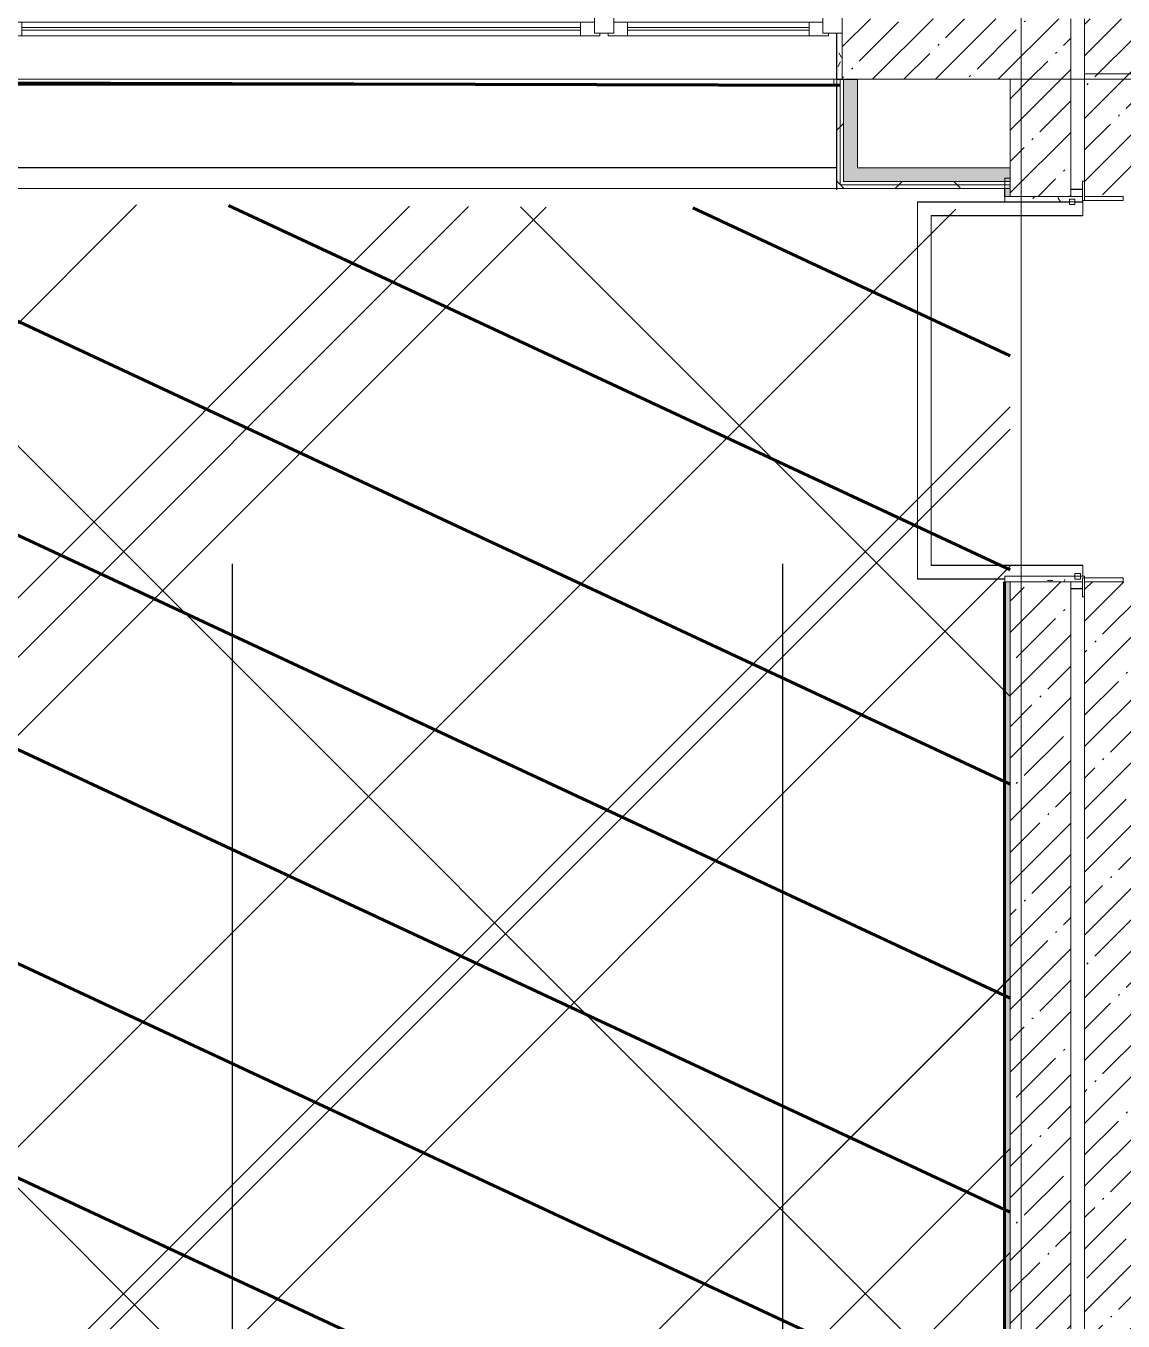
# Model space of a CAD drawing. Header units: millimetres. Extents: x -164500 to 426394, y -51911 to 102118.
# Drawn here: x 183467 to 187452, y 18889 to 23593 of the extents above; entities that cross this region are included whole.
import ezdxf

# ---------------------------------------------------------------- set-up
doc = ezdxf.new("R2010")
doc.units = ezdxf.units.MM
for name, color, linetype, lineweight in [('0) шлифовка', 5, 'Continuous', 60), ('1.4) Плинтус ПЛ-4', 6, 'Continuous', 60), ('5.3) Л-7 Линолеум 4 вып', 230, 'Continuous', 30), ('7.5) НЗ Линолеум Темпо ПЛЮС', 134, 'Continuous', 30), ('7.7) Плинтус', 222, 'Continuous', 90), ('A-FLOR', 7, 'Continuous', 9), ('A-GLAZ', 7, 'Continuous', 9), ('A-GLAZ-1', 7, 'Continuous', 5), ('A-WALL', 7, 'Continuous', 5), ('I-WALL', 7, 'Continuous', 5), ('Оси', 7, 'Continuous', 9)]:
    doc.layers.add(name, color=color, linetype=linetype, lineweight=lineweight)
doc.layers.add('2) защита вин плитк', color=6, linetype='Continuous')
doc.layers.add('3.2.3) П-13.2', color=6, linetype='Continuous')
for name, color, linetype, lineweight, true_color in [('A-DOOR-FRAM-1', 7, 'Continuous', 5, 0xc0c0c0), ('A-WALL-1', 9, 'Continuous', 5, 0x808080), ('A-WALL-FNSH-1', 9, 'Continuous', 5, 0x808080)]:
    doc.layers.add(name, color=color, linetype=linetype, lineweight=lineweight, true_color=true_color)
pattern_1 = [(45, (148772.12, -0.94), (-114.04925, 114.04925), []), (45, (148886.17, -0.94), (-114.04925, 114.04925), [201.612, -40.322, 6.706, -33.617])]
pattern_2 = [(0, (148772.123, -0.94), (243.84, 60.96), [20.117, -162.763, 20.117, -162.763, -975.36]), (0, (148772.123, -0.94), (243.84, 60.96), [-365.76, 20.117, -345.643, 20.117, -162.763, -426.72]), (0, (148772.123, -0.94), (243.84, 60.96), [-914.4, 20.117, -101.803, 20.117, -284.683]), (120, (148863.563, 29.54), (-174.71291, 180.691634), [20.117, -162.763, 20.117, -162.763, -975.36]), (120, (148863.563, 29.54), (-174.71291, 180.691634), [-365.76, 20.117, -345.643, 20.117, -162.763, -426.72]), (120, (148863.563, 29.54), (-174.71291, 180.691634), [-914.4, 20.117, -101.803, 20.117, -284.683]), (240, (148894.043, 151.46), (-69.12709, -241.651634), [20.117, -162.763, 20.117, -162.763, -975.36]), (240, (148894.043, 151.46), (-69.12709, -241.651634), [-365.76, 20.117, -345.643, 20.117, -162.763, -426.72]), (240, (148894.043, 151.46), (-69.12709, -241.651634), [-914.4, 20.117, -101.803, 20.117, -284.683])]
pattern_3 = [(45, (148772.12, -0.94), (-212.132, 212.132), []), (135, (148772.12, -0.94), (-212.132, -212.132), [])]

# ---------------------------------------------------------------- blocks, each defined once
blk = doc.blocks.new('120_Окно_СКБ_2Ст - 120_Окно_СКБ_2Ст 3100х2500 _мал_створка слева_ 2-V362-Объем проектирования 2 этажа')
at = {"layer": 'A-GLAZ'}
for p, q in [((-1550, -127), (-1550, -57)), ((-1550, -57), (-1480, -57)), ((-1480, -57), (-1480, -127)), ((650, -87), (-1480, -87)), ((-1480, -87), (-1480, -127)), ((-1430, -137), (-1430, -87)), ((600, -137), (600, -87)), ((650, -127), (650, -57)), ((650, -57), (720, -57)), ((650, -127), (650, -87)), ((720, -57), (720, -127)), ((1480, -87), (720, -87)), ((720, -87), (720, -127)), ((770, -137), (770, -87)), ((1430, -137), (1430, -87)), ((1480, -127), (1480, -57)), ((1480, -57), (1550, -57)), ((1480, -127), (1480, -87)), ((1550, -57), (1550, -127)), ((-1480, -127), (-1550, -127)), ((-1480, -127), (-1500, -127)), ((-1500, -127), (-1500, -137)), ((-1500, -137), (670, -137)), ((670, -137), (-1500, -137)), ((720, -127), (650, -127)), ((670, -127), (650, -127)), ((670, -137), (670, -127)), ((720, -127), (700, -127)), ((700, -127), (700, -137)), ((700, -137), (1500, -137)), ((1500, -137), (700, -137)), ((1550, -127), (1480, -127)), ((1500, -127), (1480, -127)), ((1500, -137), (1500, -127))]:
    blk.add_line(p, q, dxfattribs=at)
at = {"layer": 'A-GLAZ-1'}
for p, q in [((1550, -57), (-1550, -57)), ((-1549.8, -127), (-1500, -127)), ((-1430, -107), (600, -107)), ((600, -117), (-1430, -117)), ((670, -127), (700, -127)), ((770, -107), (1430, -107)), ((1430, -117), (770, -117)), ((1500, -127), (1530, -127))]:
    blk.add_line(p, q, dxfattribs=at)
blk = doc.blocks.new('Зашивка приборов отопления22 - Зашивка приборов отопления-33321747-Объем проектирования 2 этажа')
at = {"layer": 'A-WALL'}
for p, q in [((37267.8, 26888.4), (34187.8, 26888.4)), ((34187.8, 26567.4), (37267.8, 26567.4)), ((37267.8, 26567.4), (34187.8, 26567.4)), ((34187.8, 26492.4), (37267.8, 26492.4))]:
    blk.add_line(p, q, dxfattribs=at)

msp = doc.modelspace()

# ---------------------------------------------------------------- hatches: boundary and pattern name
at = {"layer": '0) шлифовка', "true_color": 0x2776bb}
h = msp.add_hatch(dxfattribs=at)
h.set_pattern_fill('ANSI31', color=152, scale=222, angle=110)
h.set_pattern_definition([(155, (169003.1, 23029.06), (-297.882, -638.811), [])])
h.paths.add_polyline_path([(187042.123, 22926.529), (179707.482, 22964.583), (179703.123, 521), (187042.123, 418.471), (187042.123, 5248.059), (185961.123, 5248.059), (185961.123, 7921), (187042.123, 7921)])
h.paths.add_polyline_path([(183003.123, 13758.059), (179703.262, 13758.059), (179703.123, 22964.643), (183003.123, 22964.643)])
at = {"layer": '2) защита вин плитк'}
h = msp.add_hatch(dxfattribs=at)
h.set_pattern_fill('ANSI31', color=256, scale=600)
h.set_pattern_definition([(45, (169003.1, 23029), (-1347.04, 1347.04), [])])
h.paths.add_polyline_path([(187042.123, 22926.529), (179707.482, 22964.583), (179703.123, 521), (187042.123, 418.471), (187042.123, 5248.059), (185961.123, 5248.059), (185961.123, 7921), (187042.123, 7921)])
h.paths.add_polyline_path([(183003.123, 13758.059), (179703.262, 13758.059), (179703.123, 22964.643), (183003.123, 22964.643)])
at = {"layer": '3.2.3) П-13.2'}
h = msp.add_hatch(dxfattribs=at)
h.set_pattern_fill('ANSI32', color=256, scale=222)
h.set_pattern_definition([(45, (169003.1, 23029), (-1495.21, 1495.21), []), (45, (170000, 23029), (-1495.21, 1495.21), [])])
h.paths.add_polyline_path([(187042.123, 22926.529), (179707.482, 22964.583), (179703.123, 521), (187042.123, 418.471), (187042.123, 5248.059), (185961.123, 5248.059), (185961.123, 7921), (187042.123, 7921)])
h.paths.add_polyline_path([(183003.123, 13758.059), (179703.262, 13758.059), (179703.123, 22964.643), (183003.123, 22964.643)])
at = {"layer": '5.3) Л-7 Линолеум 4 вып'}
h = msp.add_hatch(dxfattribs=at)
h.set_pattern_fill('ANSI37', color=256, scale=600)
h.set_pattern_definition([(45, (169003.1, 23029), (-1347.04, 1347.04), []), (135, (169003.1, 23029), (-1347.04, -1347.04), [])])
h.paths.add_polyline_path([(187042.123, 22926.529), (179707.482, 22964.583), (179703.123, 521), (187042.123, 418.471), (187042.123, 5248.059), (185961.123, 5248.059), (185961.123, 7921), (187042.123, 7921)])
h.paths.add_polyline_path([(183003.123, 13758.059), (179703.262, 13758.059), (179703.123, 22964.643), (183003.123, 22964.643)])
at = {"layer": '7.5) НЗ Линолеум Темпо ПЛЮС'}
h = msp.add_hatch(dxfattribs=at)
h.set_pattern_fill('ANSI31', color=256, scale=333)
h.set_pattern_definition([(45, (169003.1, 23029.1), (-747.606, 747.606), [])])
h.paths.add_polyline_path([(187042.123, 22926.529), (179707.482, 22964.583), (179703.123, 521), (187042.123, 418.471), (187042.123, 5248.059), (185961.123, 5248.059), (185961.123, 7921), (187042.123, 7921)])
h.paths.add_polyline_path([(183003.123, 13758.059), (179703.262, 13758.059), (179703.123, 22964.643), (183003.123, 22964.643)])
h.paths.add_polyline_path([(187047.427, 15005.992), (185437.427, 15005.992), (185437.427, 10235.992), (187047.427, 10235.992)])
at = {"layer": 'I-WALL'}
h = msp.add_hatch(dxfattribs=at)
h.set_pattern_fill('FP_1', color=256, style=0, pattern_type=2)
h.set_pattern_definition(pattern_1)
h.paths.add_polyline_path([(183332.123, 23399.059), (183332.123, 23619.059), (182382.123, 23619.059), (182382.123, 23399.059), (182852.72, 23399.059)])
h.paths.add_polyline_path([(187262.123, 23399.059), (187262.123, 23619.059), (186432.123, 23619.059), (186432.123, 23399.059), (187189.127, 23399.059)])
h = msp.add_hatch(dxfattribs=at)
h.set_pattern_fill('FP_1', color=256, style=0, pattern_type=2)
h.set_pattern_definition(pattern_1)
h.paths.add_polyline_path([(187532.123, 23399.059), (188582.123, 23399.059), (188582.123, 23619.059), (187312.123, 23619.059), (187312.123, 23419.337), (187422.883, 23399.059)])
h.paths.add_polyline_path([(190932.123, 23399.059), (190932.123, 23619.059), (190482.123, 23619.059), (190482.123, 23399.059), (190915.318, 23399.059)])
h = msp.add_hatch(dxfattribs=at)
h.set_pattern_fill('FP_191', color=256, style=0, pattern_type=2)
h.set_pattern_definition(pattern_2)
h.paths.add_polyline_path([(186432.123, 23399.059), (186432.123, 23567.059), (186412.123, 23567.059), (186412.123, 23399.059)])
h = msp.add_hatch(dxfattribs=at)
h.set_pattern_fill('FP_192', color=256, style=0, pattern_type=2)
h.set_pattern_definition(pattern_3)
h.paths.add_polyline_path([(186412.123, 23003.059), (186424.623, 23003.059), (186424.623, 23398.059), (186412.123, 23398.059), (186412.123, 23015.559)])
h = msp.add_hatch(dxfattribs=at)
h.set_pattern_fill('FP_192', color=256, style=0, pattern_type=2)
h.set_pattern_definition(pattern_3)
h.paths.add_polyline_path([(186424.623, 23015.559), (186437.123, 23015.559), (186437.123, 23398.059), (186424.623, 23397.071), (186424.623, 23078.059)])
for points in [[(186437.123, 23028.059), (186487.123, 23028.059), (186487.123, 23398.059), (186437.123, 23398.059), (186437.123, 23078.059)], [(186487.123, 23028.059), (187042.123, 23028.059), (187042.123, 23078.059), (186487.123, 23078.059)]]:
    msp.add_hatch(color=256, dxfattribs=at).paths.add_polyline_path(points)
h = msp.add_hatch(dxfattribs=at)
h.set_pattern_fill('FP_1', color=256, style=0, pattern_type=2)
h.set_pattern_definition(pattern_1)
h.paths.add_polyline_path([(187042.123, 11199.059), (187262.123, 11199.059), (187262.123, 12124.059), (187042.123, 12124.059), (187042.123, 12099.059)])
h.paths.add_polyline_path([(187262.123, 13524.059), (187262.123, 21574.059), (187042.123, 21574.059), (187042.123, 13524.059), (187189.127, 13524.059)])
h.paths.add_polyline_path([(187262.123, 22974.059), (187262.123, 23399.059), (187042.123, 23399.059), (187042.123, 22974.059), (187189.127, 22974.059)])
h = msp.add_hatch(dxfattribs=at)
h.set_pattern_fill('FP_1', color=256, style=0, pattern_type=2)
h.set_pattern_definition(pattern_1)
h.paths.add_polyline_path([(187312.123, 10449.058), (187532.123, 10449.059), (187532.123, 12124.059), (187312.123, 12124.059), (187312.123, 10679.059)])
h.paths.add_polyline_path([(187532.123, 13524.059), (187532.123, 21574.059), (187312.123, 21574.059), (187312.123, 13524.059), (187527.655, 13524.059)])
h.paths.add_polyline_path([(187523.675, 22974.059), (187532.123, 22974.059), (187532.123, 23399.059), (187422.883, 23399.059), (187312.123, 23419.337), (187312.123, 22974.059), (187482.123, 22974.059)])
h = msp.add_hatch(dxfattribs=at)
h.set_pattern_fill('FP_192', color=256, style=0, pattern_type=2)
h.set_pattern_definition(pattern_3)
h.paths.add_polyline_path([(186487.123, 23003.059), (187024.931, 23005.325), (187042.123, 23015.559), (186424.623, 23015.559), (186424.623, 23003.059), (186466.392, 23003.059)])
h = msp.add_hatch(dxfattribs=at)
h.set_pattern_fill('FP_192', color=256, style=0, pattern_type=2)
h.set_pattern_definition(pattern_3)
h.paths.add_polyline_path([(186487.123, 23015.559), (187042.123, 23015.559), (187042.123, 23028.059), (186437.123, 23028.059), (186437.123, 23015.559), (186466.392, 23015.559)])
h = msp.add_hatch(dxfattribs=at)
h.set_pattern_fill('FP_191', color=256, style=0, pattern_type=2)
h.set_pattern_definition(pattern_2)
h.paths.add_polyline_path([(187042.123, 11199.059), (187042.123, 12124.059), (187022.123, 12124.059), (187022.123, 11220.059)])
h.paths.add_polyline_path([(187022.123, 11199.059), (187042.123, 11199.059), (187022.123, 11219.059)])
h.paths.add_polyline_path([(187022.123, 13524.059), (187042.123, 13524.059), (187041.779, 21574.059), (187022.123, 21574.059), (187022.123, 13549.059)])
h.paths.add_polyline_path([(187022.468, 22974.059), (187042.123, 22974.059), (187042.123, 23015.559), (187022.123, 23002.059), (187022.123, 22974.059)])
h = msp.add_hatch(dxfattribs=at)
h.set_pattern_fill('FP_191', color=256, style=0, pattern_type=2)
h.set_pattern_definition(pattern_2)
h.paths.add_polyline_path([(187189.127, 22954.059), (187304.123, 22954.059), (187304.123, 22974.059), (187022.123, 22974.059), (187022.744, 22954.059), (187042.123, 22954.059)])
h = msp.add_hatch(dxfattribs=at)
h.set_pattern_fill('FP_191', color=256, style=0, pattern_type=2)
h.set_pattern_definition(pattern_2)
h.paths.add_polyline_path([(187050.572, 21574.059), (187304.123, 21574.059), (187305.474, 21589.059), (187312.123, 21589.059), (187311.433, 21594.059), (187022.123, 21594.059), (187022.123, 21574.059), (187042.123, 21574.059)])

# ---------------------------------------------------------------- linework, layer by layer
at = {"layer": '1.4) Плинтус ПЛ-4'}
msp.add_line((187021.123, 21574.059), (187021.123, 13524.059), dxfattribs=at)
at = {"layer": '7.5) НЗ Линолеум Темпо ПЛЮС'}
for points in [[(184216.931, 21639.059), (184216.931, 139.059)], [(186216.931, 139.059), (186216.931, 21639.059)]]:
    msp.add_lwpolyline(points, dxfattribs=at)
at = {"layer": '7.7) Плинтус'}
msp.add_lwpolyline([(183332.123, 23386.059), (186424.623, 23378.059)], dxfattribs=at)
at = {"layer": 'A-DOOR-FRAM-1'}
for p, q in [((187312.123, 23029.059), (187304.123, 23029.059)), ((187304.123, 23029.059), (187304.123, 22959.059)), ((187312.123, 22959.059), (187312.123, 23029.059)), ((187304.123, 22959.059), (187312.123, 22959.059)), ((187452.123, 22974.059), (187312.123, 22974.059)), ((187312.123, 22974.059), (187312.123, 22959.059)), ((187312.123, 22959.059), (187452.123, 22959.059)), ((187452.123, 22959.059), (187452.123, 22974.059)), ((187304.123, 21589.059), (187304.123, 21519.059)), ((187312.123, 21589.059), (187304.123, 21589.059)), ((187312.123, 21589.059), (187312.123, 21574.059)), ((187452.123, 21589.059), (187312.123, 21589.059)), ((187312.123, 21519.059), (187312.123, 21589.059)), ((187312.123, 21574.059), (187452.123, 21574.059)), ((187452.123, 21574.059), (187452.123, 21589.059)), ((187304.123, 21519.059), (187312.123, 21519.059))]:
    msp.add_line(p, q, dxfattribs=at)
at = {"layer": 'A-FLOR'}
for p, q in [((186412.123, 23380), (183332.123, 23380)), ((186412.123, 23379.059), (183332.123, 23379.059)), ((187262.123, 23400), (187312.123, 23400)), ((187262.123, 23399.059), (187312.123, 23399.059)), ((183332.123, 23079), (186412.123, 23079)), ((183332.123, 23078.059), (186412.123, 23078.059)), ((186412.123, 23003), (187022.123, 23003)), ((187022.123, 23003), (187022.123, 23000)), ((186412.123, 23002.059), (187022.123, 23002.059)), ((187022.123, 23002.059), (187022.123, 22999.059)), ((187262.123, 23000), (187304.123, 23000)), ((187262.123, 22999.059), (187304.123, 22999.059)), ((186705.474, 21584.465), (186705.474, 22954.347)), ((186705.474, 22954.347), (187257.123, 22954.347)), ((186705.474, 21583.523), (186705.474, 22953.405)), ((186705.474, 22953.405), (187257.123, 22953.405)), ((187277.123, 22954.347), (187305.474, 22954.347)), ((187277.123, 22953.405), (187305.474, 22953.405)), ((187305.474, 22954.347), (187305.474, 22904.347)), ((187305.474, 22953.405), (187305.474, 22903.405)), ((187305.474, 22904.347), (186755.474, 22904.347)), ((186755.474, 22904.347), (186755.474, 21634.465)), ((187305.474, 22903.405), (186755.474, 22903.405)), ((186755.474, 22903.405), (186755.474, 21633.523)), ((186755.474, 21634.465), (187305.474, 21634.465)), ((186755.474, 21633.523), (187305.474, 21633.523)), ((187305.474, 21634.465), (187305.474, 21595)), ((187305.474, 21633.523), (187305.474, 21594.059)), ((187022.123, 21584.465), (186705.474, 21584.465)), ((187022.123, 21583.523), (186705.474, 21583.523)), ((187304.123, 21550), (187262.123, 21550)), ((187304.123, 21549.059), (187262.123, 21549.059))]:
    msp.add_line(p, q, dxfattribs=at)
at = {"layer": 'A-WALL'}
for p, q in [((186412.123, 23003.059), (186412.123, 23398.059)), ((186424.623, 23015.559), (186424.623, 23398.059)), ((186437.123, 23028.059), (186437.123, 23398.059)), ((188582.123, 23399.059), (187312.123, 23399.059)), ((187042.123, 23015.559), (186424.623, 23015.559)), ((187042.123, 23028.059), (186437.123, 23028.059)), ((186487.123, 23003.059), (187021.123, 23003.059)), ((187042.123, 23003.059), (187021.123, 23003.059)), ((187042.123, 22974.059), (187042.123, 23040.559)), ((187042.123, 13504.059), (187042.123, 21574.059))]:
    msp.add_line(p, q, dxfattribs=at)
at = {"layer": 'A-WALL-1'}
for p, q in [((186432.123, 23399.059), (186432.123, 23769.059)), ((187262.123, 22974.059), (187262.123, 23619.059)), ((187312.123, 23619.059), (187312.123, 23029.059)), ((186432.123, 23567.059), (186412.123, 23567.059)), ((186412.123, 23399.059), (187262.123, 23399.059)), ((186487.123, 23398.059), (186412.123, 23398.059)), ((186487.123, 23078.059), (186487.123, 23398.059)), ((187042.123, 23399.059), (187042.123, 23040.559)), ((187532.123, 23419.337), (187312.123, 23419.337)), ((187042.123, 23078.059), (186487.123, 23078.059)), ((187022.123, 23040.559), (187022.123, 22954.059)), ((187042.123, 23040.559), (187022.123, 23040.559)), ((187304.123, 22974.059), (187022.123, 22974.059)), ((187257.123, 22964.059), (187257.123, 22944.059)), ((187277.123, 22964.059), (187257.123, 22964.059)), ((187277.123, 22944.059), (187277.123, 22964.059)), ((187304.123, 22954.059), (187304.123, 22959.059)), ((187022.123, 22954.059), (187304.123, 22954.059)), ((187257.123, 22944.059), (187277.123, 22944.059)), ((187022.123, 21594.059), (187022.123, 21574.059)), ((187312.123, 21594.059), (187022.123, 21594.059)), ((187297.123, 21604.059), (187277.123, 21604.059)), ((187277.123, 21604.059), (187277.123, 21584.059)), ((187297.123, 21584.059), (187297.123, 21604.059)), ((187312.123, 21589.059), (187312.123, 21594.059)), ((187022.123, 21574.059), (187304.123, 21574.059)), ((187262.123, 13524.059), (187262.123, 21574.059)), ((187277.123, 21584.059), (187297.123, 21584.059)), ((187312.123, 21519.059), (187312.123, 13579.059))]:
    msp.add_line(p, q, dxfattribs=at)
at = {"layer": 'A-WALL-FNSH-1'}
for p, q in [((186412.123, 23567.059), (186411.123, 23567.059)), ((186411.123, 23567.059), (186411.123, 23399.059)), ((186412.123, 23399.059), (186412.123, 23567.059)), ((186411.123, 23399.059), (186412.123, 23399.059)), ((186411.123, 23378.059), (186411.123, 22998.559)), ((186412.123, 23378.059), (186411.123, 23378.059)), ((186487.123, 23003.059), (186412.123, 23003.059)), ((186411.123, 22998.559), (186412.123, 22998.559)), ((186412.123, 22998.559), (186412.123, 23002.059)), ((187021.123, 23002.059), (187021.123, 22974.059)), ((187021.123, 22974.059), (187022.123, 22974.059)), ((187022.123, 21574.059), (187021.123, 21574.059)), ((187022.123, 13524.059), (187022.123, 21574.059))]:
    msp.add_line(p, q, dxfattribs=at)
at = {"layer": 'I-WALL'}
for p, q in [((186411.123, 23399.059), (186402.123, 23399.059)), ((186402.123, 23399.059), (186402.123, 23379.059)), ((186411.123, 23378.059), (183333.123, 23378.059)), ((183333.123, 23003.059), (186412.123, 23003.059)), ((186423.123, 23003.059), (186423.123, 23002.059)), ((186412.123, 23002.059), (183333.123, 23002.059))]:
    msp.add_line(p, q, dxfattribs=at)
at = {"layer": 'Оси'}
msp.add_lwpolyline([(187082.123, -1907.2), (187082.123, 3092.8), (187082.123, 18776.78), (187082.123, 23776.78)], dxfattribs=at)

# ---------------------------------------------------------------- block references
at = {"layer": 'A-GLAZ', "color": 3}
msp.add_blockref('120_Окно_СКБ_2Ст - 120_Окно_СКБ_2Ст 3100х2500 _мал_створка слева_ 2-V362-Объем проектирования 2 этажа', (184882.123, 23694.059), dxfattribs=at)
at = {"layer": 'A-WALL'}
msp.add_blockref('Зашивка приборов отопления22 - Зашивка приборов отопления-33321747-Объем проектирования 2 этажа', (149144.34, -3489.312), dxfattribs=at)

doc.saveas('drawing.dxf')
